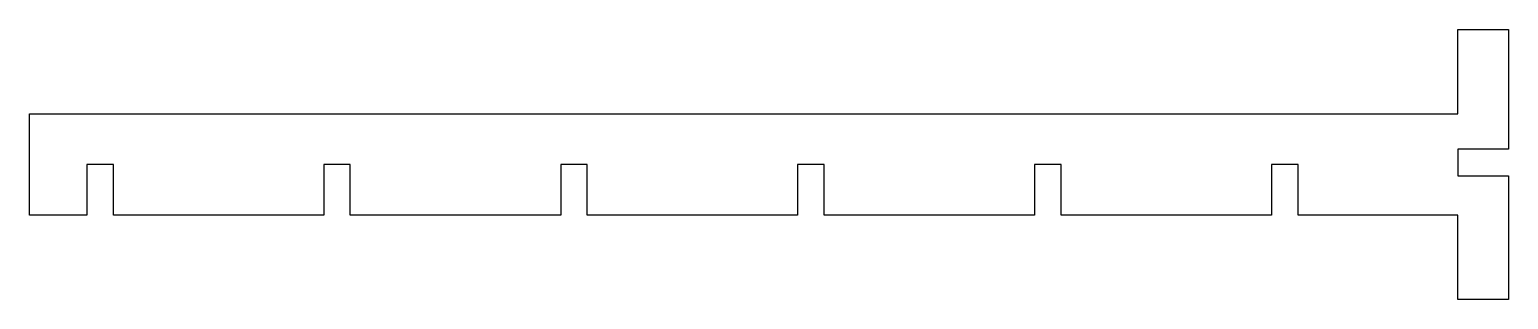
# Model space of a CAD drawing. Header units: inches. Extents: x -8.79 to 0, y -1.11 to 0.49.
import ezdxf

# ---------------------------------------------------------------- set-up
doc = ezdxf.new("R2010")
doc.units = ezdxf.units.IN
doc.layers.get('0').update_dxf_attribs({"linetype": 'CONTINUOUS'})

msp = doc.modelspace()

# ---------------------------------------------------------------- linework, layer by layer
msp.add_lwpolyline([(-7.0374, -0.6121), (-8.2874, -0.6121), (-8.2874, -0.3121), (-8.4449, -0.3121), (-8.4449, -0.6121), (-8.7852, -0.6121), (-8.7852, -0.0121), (-0.3, -0.0121), (-0.3, 0.4879), (0, 0.4879), (0, -0.2213), (-0.3, -0.2213), (-0.3, -0.3787), (0, -0.3787), (0, -1.1121), (-0.3, -1.1121), (-0.3, -0.6121), (-1.25, -0.6121), (-1.25, -0.3121), (-1.4075, -0.3121), (-1.4075, -0.6121), (-2.6575, -0.6121), (-2.6575, -0.3121), (-2.815, -0.3121), (-2.815, -0.6121), (-4.065, -0.6121), (-4.065, -0.3121), (-4.2224, -0.3121), (-4.2224, -0.6121), (-5.4724, -0.6121), (-5.4724, -0.3121), (-5.6299, -0.3121), (-5.6299, -0.6121), (-6.8799, -0.6121), (-6.8799, -0.3121), (-7.0374, -0.3121)], close=True)

doc.saveas('drawing.dxf')
